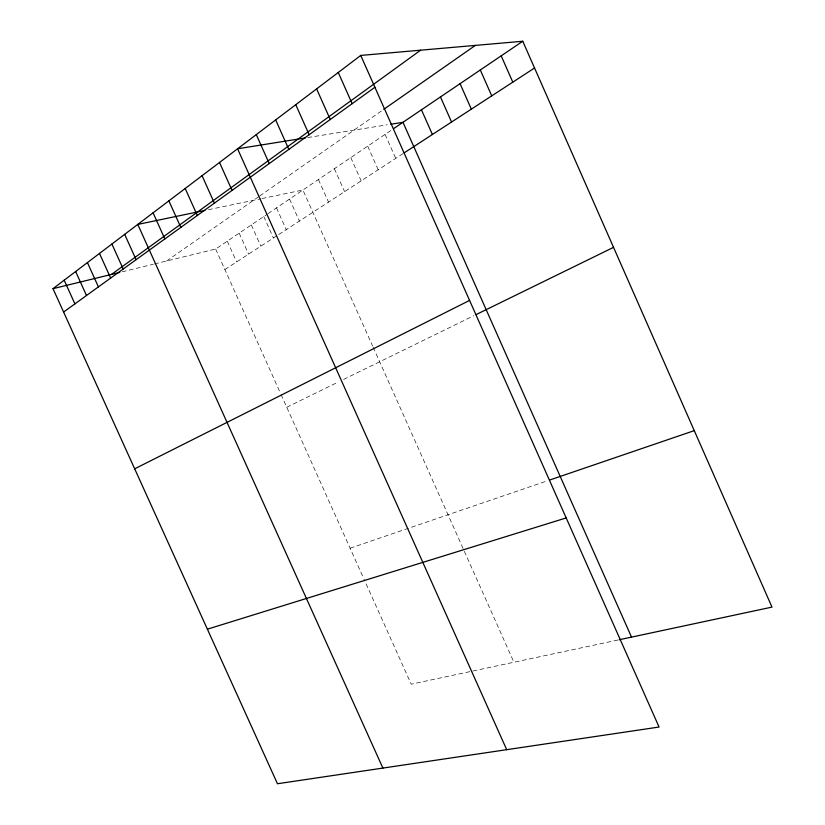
<?xml version="1.0" encoding="UTF-8"?>
<svg xmlns="http://www.w3.org/2000/svg" width="825" height="825" viewBox="0 0 825 825"><rect width="100%" height="100%" fill="white"/><g stroke="black" fill="none" stroke-linecap="round" stroke-linejoin="round"><path stroke-width="0.62" stroke-dasharray="4.12 3.09" d="M166.598 260.999L258.689 196.69M259.731 195.968L382.718 110.076M154.492 263.948L215.665 249.047L266.96 214.345M268.022 213.623L391.401 130.133M224.885 269.569L277.685 235.197M278.757 234.506L403.167 153.522M286.749 407.251L337.992 382.171M343.643 379.407L473.849 315.707M350.099 548.212L547.222 480.872M122.183 271.817L153.285 264.248M617.925 640.025L411.201 684.193L364 579.14M208.498 209.684L260.782 198.794M261.999 198.536L302.909 190.008L372.653 346.098M307.756 137.548L387.193 124.823M227.287 241.189L236.61 261.938M215.665 249.047L280.531 393.401M281.047 394.556L363.485 577.995M373.158 347.212L513.913 662.248M289.554 199.052L299.403 221.069M276.509 207.879L286.244 229.628M263.773 216.49L273.405 237.982M251.336 224.916L260.855 246.149M239.167 233.145L248.593 254.131M367.702 146.18L378.201 169.775M350.811 157.606L361.164 180.861M334.393 168.713L344.613 191.637M318.429 179.51L328.525 202.104M385.089 134.413L395.732 158.359"/><path stroke-width="1.24" d="M360.752 55.43L659.072 727.031L277.468 783.75L53.006 288.668L360.752 55.43L522.761 41.25L771.994 607.107L619.163 639.757M111.499 274.416L420.626 50.191M63.597 312.046L374.89 87.264M383.728 109.374L475.344 45.406M393.515 128.71L522.761 41.25M404.229 152.831L534.548 68.001M134.681 468.817L469.58 300.413M476.087 314.603L613.542 247.345M549.584 480.067L694.268 430.64M207.384 629.186L566.197 517.925M53.006 288.668L119.811 272.394M204.868 210.437L137.785 224.421L382.893 768.075M305.332 137.93L237.579 148.778L506.705 749.678M390.833 124.245L402.992 122.296L631.527 637.117M64.175 280.201L74.9 303.878M124.668 234.352L136.104 259.689M111.911 244.025L123.203 269.002M99.505 253.43L110.643 278.077M87.419 262.587L98.412 286.904M75.642 271.507L86.501 295.505M202.073 175.694L214.397 203.156M185.202 188.482L197.33 215.48M168.877 200.846L180.819 227.401M153.079 212.819L164.845 238.941M256.286 134.609L269.239 163.556M219.522 162.473L232.052 190.41M338.26 72.476L352.141 103.682M316.614 88.883L330.248 119.491M295.762 104.692L309.158 134.722M275.663 119.914L288.843 149.397M440.457 96.938L451.564 122.017M421.441 109.808L432.393 134.496M501.188 55.842L512.799 82.16M480.305 69.981L491.741 95.865M460.072 83.676L471.333 109.148"/></g></svg>
